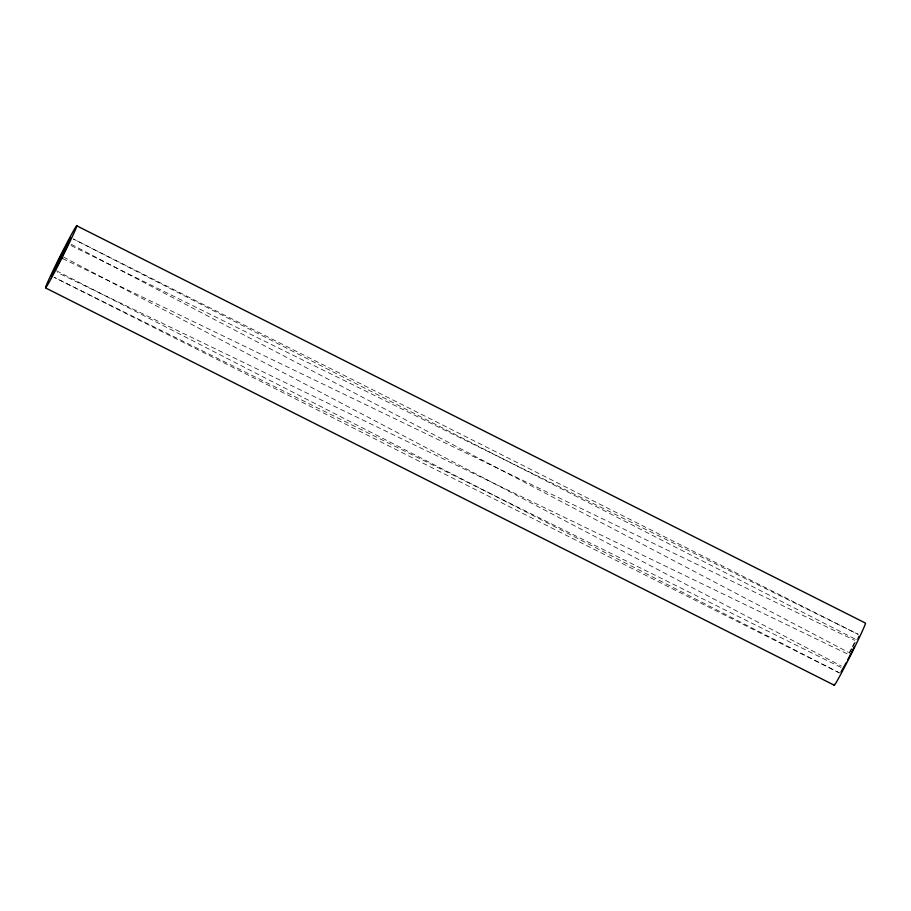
<?xml version="1.0" encoding="UTF-8"?>
<svg xmlns="http://www.w3.org/2000/svg" width="911" height="911" viewBox="0 0 911 911"><rect width="100%" height="100%" fill="white"/><g stroke="black" fill="none" stroke-linecap="round" stroke-linejoin="round"><path stroke-width="0.68" stroke-dasharray="4.55 3.42" d="M855.258 642.187L848.79 654.633L57.427 272.605M62.643 258.576L854.62 640.319M71.012 245.537L858.208 634.352L73.301 238.967L856.146 639.602M841.024 667.41L54.068 277.286L840.238 673.309M56.357 270.715L838.974 672.66M71.217 244.285L848.403 652.344M63.463 257.027L841.297 666.032M849.291 652.618A34.789 1.196 -63.3 0 1 851.648 647.994M852.229 646.867A34.789 1.196 -63.3 0 1 856.158 639.294"/><path stroke-width="1.37" d="M857.934 638.93L858.959 636.299M60.08 257.335L51.517 276.022L62.21 256.367L70.762 237.691L60.08 257.335L62.643 258.576M851.512 652.447L854.461 646.343M846.399 662.377L840.955 672.124M847.697 659.883L850.92 653.665M76.729 225.791L865.45 623.078A34.789 1.196 -63.3 0 1 849.542 657.423A34.789 1.196 -63.3 0 1 834.351 684.355M45.55 287.922L834.271 685.209M51.335 278.265A34.789 1.196 -63.3 0 0 76.649 226.645A34.789 1.196 -63.3 0 0 55.434 265.648A34.789 1.196 -63.3 0 0 51.335 278.265"/></g></svg>
